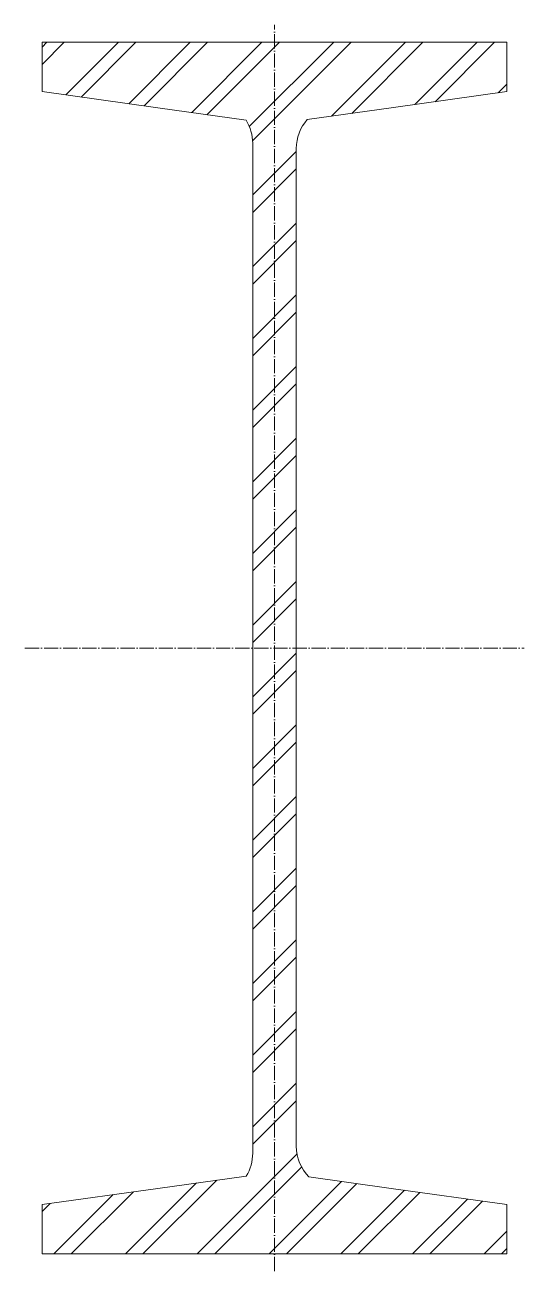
# Model space of a CAD drawing. Header units: metres. Extents: x -87 to 88, y -178 to 259.
import ezdxf

# ---------------------------------------------------------------- set-up
doc = ezdxf.new("R2010")
doc.units = ezdxf.units.M
doc.linetypes.add('MV_hartlijn_staal', pattern=[6.6, 5, -0.8, 0, -0.8])
doc.layers.add('A-DETL-GENF', color=92, linetype='Continuous', lineweight=18)

# ---------------------------------------------------------------- blocks, each defined once
blk = doc.blocks.new('28 Staalprofielen NP-profiel - NP 42_5-4448312-00_0 Basismaterialen')
at = {"layer": 'A-DETL-GENF', "lineweight": 13}
h = blk.add_hatch(dxfattribs=at)
h.set_pattern_fill('FP_484', color=256, style=0, pattern_type=2)
h.set_pattern_definition([(225, (599.778, -1185.474), (12.57236, -12.57236), []), (225, (599.778, -1204.524), (12.57236, -12.57236), [])])
h.paths.add_polyline_path([(-46.81, 253.18), (-81.5, 253.18), (-81.5, 235.87), (-9.98, 225.86), (-8.7, 223.31), (-7.92, 220.57), (-7.65, 217.74), (-7.65, -136.5), (-7.9, -139.29), (-8.66, -141.97), (-9.89, -144.48), (-81.5, -154.51), (-81.5, -171.82), (81.5, -171.82), (81.5, -154.51), (12.08, -144.79), (9.67, -141.63), (8.16, -137.96), (7.65, -134.02), (7.65, 215.97), (8.09, 219.61), (9.38, 223.04), (11.44, 226.06), (81.5, 235.87), (81.5, 253.18)])
at = {"layer": 'A-DETL-GENF', "linetype": 'MV_hartlijn_staal', "lineweight": 13}
for p, q in [((0, -177.82), (0, 259.27)), ((-87.5, 40.66), (87.5, 40.66))]:
    blk.add_line(p, q, dxfattribs=at)
at = {"layer": 'A-DETL-GENF'}
for p, q in [((81.5, 253.18), (-81.5, 253.18)), ((-81.5, 253.18), (-81.5, 235.87)), ((81.5, 253.18), (-81.5, 253.18)), ((-81.5, 253.18), (-81.5, 235.87)), ((81.5, 235.87), (81.5, 253.18)), ((81.5, 253.18), (81.5, 235.87)), ((-81.5, 235.87), (-40.88, 230.18)), ((-81.5, 235.87), (-40.88, 230.18)), ((40.88, 230.18), (81.5, 235.87)), ((81.5, 235.87), (40.88, 230.18)), ((-40.88, 230.18), (-9.98, 225.86)), ((-40.88, 230.18), (-9.98, 225.86)), ((11.44, 226.06), (40.88, 230.18)), ((40.88, 230.18), (11.44, 226.06)), ((-7.65, 217.74), (-7.65, -136.5)), ((-7.65, -136.5), (-7.65, 217.74)), ((7.65, -134.02), (7.65, 215.97)), ((7.65, -134.02), (7.65, 215.97)), ((-9.89, -144.48), (-40.88, -148.82)), ((-40.88, -148.82), (-9.89, -144.48)), ((40.88, -148.82), (12.08, -144.79)), ((40.88, -148.82), (12.08, -144.79)), ((-40.88, -148.82), (-81.5, -154.51)), ((-81.5, -154.51), (-40.88, -148.82)), ((81.5, -154.51), (40.88, -148.82)), ((81.5, -154.51), (40.88, -148.82)), ((-81.5, -154.51), (-81.5, -171.82)), ((-81.5, -171.82), (-81.5, -154.51)), ((81.5, -171.82), (81.5, -154.51)), ((81.5, -171.82), (81.5, -154.51)), ((-81.5, -171.82), (81.5, -171.82)), ((81.5, -171.82), (-81.5, -171.82))]:
    blk.add_line(p, q, dxfattribs=at)
for centre, start, end in [((-22.95, 217.74), 0, 32.0408), ((-22.95, 217.74), 360, 32.0408), ((22.95, 215.97), 138.7619, 180), ((22.95, 215.97), 138.7619, 180), ((22.95, -134.02), 180, 224.7032), ((22.95, -134.02), 180, 224.7032), ((-22.95, -136.5), 328.5843, 360), ((-22.95, -136.5), 328.5843, 0)]:
    blk.add_arc(centre, 15.3, start, end, dxfattribs=at)

msp = doc.modelspace()

# ---------------------------------------------------------------- block references
msp.add_blockref('28 Staalprofielen NP-profiel - NP 42_5-4448312-00_0 Basismaterialen', (0, 0))

doc.saveas('drawing.dxf')
